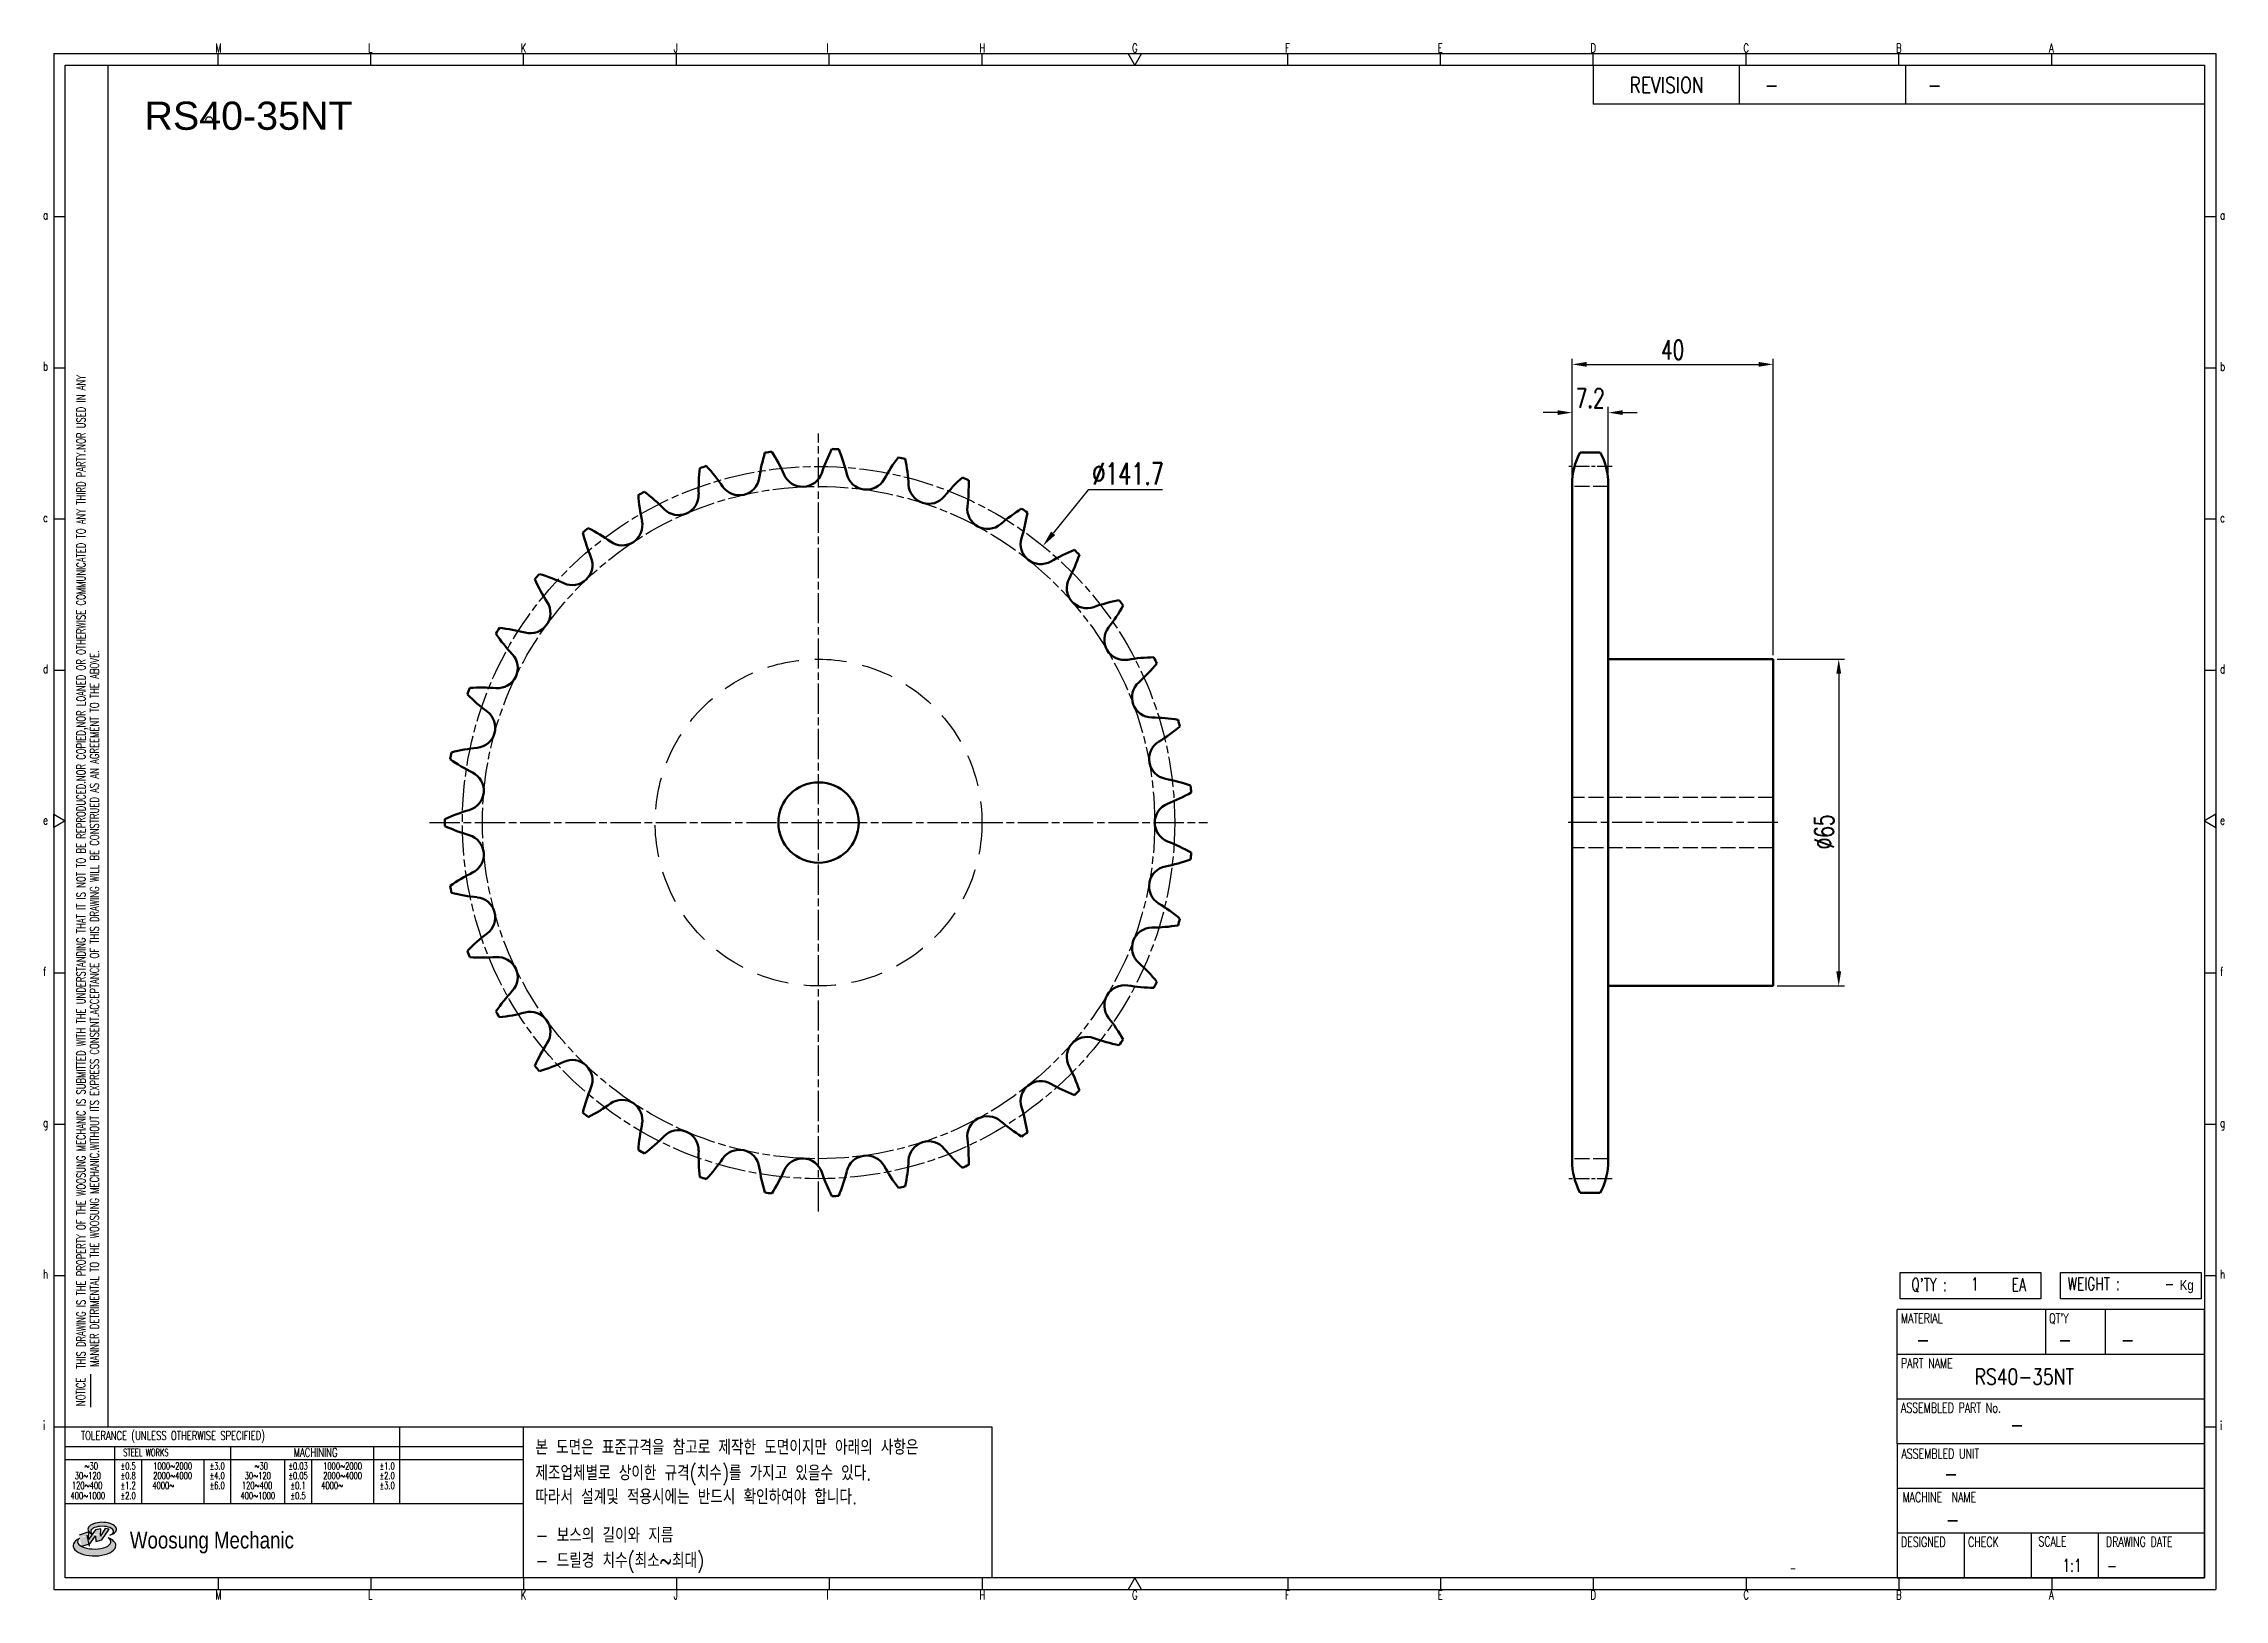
# Model space of a CAD drawing. Header units: millimetres. Extents: x 24041 to 24475, y 30 to 339.
import ezdxf
from ezdxf.enums import TextEntityAlignment as Align

# ---------------------------------------------------------------- set-up
doc = ezdxf.new("R2010")
doc.units = ezdxf.units.MM
for name, pattern in [('AM_ISO02W050', [7.5, 6, -1.5]), ('AM_ISO02W050x2', [3.75, 3, -0.75]), ('AM_ISO08W050', [18, 12, -1.5, 3, -1.5]), ('AM_ISO08W050x2', [9, 6, -0.75, 1.5, -0.75]), ('HIDDEN', [9.525, 6.35, -3.175])]:
    doc.linetypes.add(name, pattern=pattern)
for name, color, linetype, lineweight in [('AM_0N', 7, 'Continuous', 50), ('AM_3N', 6, 'AM_ISO02W050', 25), ('AM_7', 4, 'AM_ISO08W050', 25), ('AM_7N', 4, 'AM_ISO08W050', 25)]:
    doc.layers.add(name, color=color, linetype=linetype, lineweight=lineweight)
for name, color, linetype in [('HL', 2, 'HIDDEN'), ('S-DIM', 7, 'Continuous'), ('TITLE', 7, 'Continuous'), ('도면레이아웃', 7, 'Continuous')]:
    doc.layers.add(name, color=color, linetype=linetype)
doc.styles.add('HAN', font='ROMANS.shx', dxfattribs={"width": 0.7, "bigfont": 'whgtxt.shx'})
doc.styles.add('HKD_ST2', font='romans.shx', dxfattribs={"width": 0.7, "height": 4, "bigfont": '@extfont2.shx'})
doc.styles.add('HSG', font='SIMPLEX.shx', dxfattribs={"width": 0.7, "bigfont": 'HSG.shx'})
doc.styles.add('ROMANS', font='romans.shx', dxfattribs={"width": 0.7, "bigfont": 'whgtxt.shx'})
doc.styles.add('SLDTEXTSTYLE4', font='arial.ttf', dxfattribs={"width": 0.8})
doc.styles.get("Standard").update_dxf_attribs({"font": 'arial.ttf'})
doc.dimstyles.new('APP4', dxfattribs={"dimscale": 1.6, "dimtxt": 2.4, "dimasz": 1.8, "dimexe": 0.7, "dimexo": 0.5, "dimgap": 0.6, "dimtad": 1, "dimtoh": 1, "dimdec": 1, "dimrnd": 0.01, "dimzin": 9, "dimdsep": 46, "dimtxsty": 'HSG', "dimcen": 0, "dimclrd": 1, "dimclre": 1, "dimclrt": 256, "dimazin": 2, "dimtp": 1, "dimtm": 1, "dimtfac": 0.5, "dimtdec": 1, "dimtofl": 0, "dimtmove": 0, "dimatfit": 3, "dimfxl": 0, "dimtvp": 1, "dimtolj": 2, "dimlwd": -1, "dimlwe": -1, "dimarcsym": 0})
doc.dimstyles.new('APP8', dxfattribs={"dimscale": 1.8, "dimtxt": 2.4, "dimasz": 1.8, "dimexe": 0.7, "dimexo": 0.5, "dimgap": 0.6, "dimtad": 1, "dimtoh": 1, "dimdec": 1, "dimrnd": 0.01, "dimzin": 9, "dimdsep": 46, "dimtxsty": 'HSG', "dimcen": 0, "dimclrd": 1, "dimclre": 1, "dimclrt": 256, "dimazin": 2, "dimtp": 1, "dimtm": 1, "dimtfac": 0.5, "dimtdec": 1, "dimtofl": 0, "dimtmove": 0, "dimatfit": 3, "dimfxl": 0, "dimtvp": 1, "dimtolj": 2, "dimlwd": -1, "dimlwe": -1, "dimarcsym": 0})

# ---------------------------------------------------------------- blocks, each defined once
blk = doc.blocks.new('SUYWSHJH')
at = {"layer": '도면레이아웃'}
h = blk.add_hatch(color=10, dxfattribs=at)
h.paths.add_polyline_path([(1.544, 35.177), (1.554, 34.966), (1.779, 35.034), (2.054, 35.422), (1.908, 35.446), (1.728, 35.167), (1.741, 35.439), (1.547, 35.405), (1.292, 35.041), (1.295, 35.33), (0.943, 35.208), (1.03, 34.8), (1.336, 34.885)])
edge = h.paths.add_edge_path()
edge.add_ellipse((1.795, 35.421), major_axis=(-0.53, 0), ratio=0.487785, start_angle=122.36065, end_angle=403.39574)
edge.add_line((1.411, 35.244), (1.419, 35.261))
edge.add_ellipse((1.798, 35.344), major_axis=(-0.423, 0), ratio=0.444396, start_angle=131.58977, end_angle=386.19408, ccw=False)
edge = h.paths.add_edge_path()
edge.add_ellipse((1.512, 34.815), major_axis=(-0.793, 0), ratio=0.480113, start_angle=314.67633, end_angle=590.85213)
edge.add_ellipse((1.501, 34.958), major_axis=(-0.62, 0), ratio=0.43311, start_angle=331.7024, end_angle=574.42495, ccw=False)
for p, q in [((0, 90.118), (80.15, 90.118)), ((0, 90.118), (0, 33.191)), ((6.089, 89.693), (6.089, 90.118)), ((11.753, 89.693), (11.753, 90.118)), ((17.418, 89.693), (17.418, 90.118)), ((23.082, 89.693), (23.082, 90.118)), ((28.746, 89.693), (28.746, 90.118)), ((34.411, 89.693), (34.411, 90.118)), ((45.739, 89.693), (45.739, 90.118)), ((51.404, 89.693), (51.404, 90.118)), ((57.068, 89.693), (57.068, 90.118)), ((62.732, 89.693), (62.732, 90.118)), ((68.397, 89.693), (68.397, 90.118)), ((74.061, 89.693), (74.061, 90.118)), ((80.15, 90.118), (80.15, 33.191)), ((0, 84.085), (0.425, 84.085)), ((79.725, 84.085), (80.15, 84.085)), ((0, 78.478), (0.425, 78.478)), ((79.725, 78.478), (80.15, 78.478)), ((0, 72.87), (0.425, 72.87)), ((79.725, 72.87), (80.15, 72.87)), ((0, 67.262), (0.425, 67.262)), ((79.725, 67.262), (80.15, 67.262)), ((0, 56.047), (0.425, 56.047)), ((79.725, 56.047), (80.15, 56.047)), ((0, 50.439), (0.425, 50.439)), ((79.725, 50.439), (80.15, 50.439)), ((0, 44.832), (0.425, 44.832)), ((79.725, 44.832), (80.15, 44.832)), ((1.377, 39.947), (1.377, 41.174)), ((0, 39.224), (0.425, 39.224)), ((79.725, 39.224), (80.15, 39.224)), ((0, 33.191), (80.15, 33.191)), ((6.089, 33.616), (6.089, 33.191)), ((11.753, 33.616), (11.753, 33.191)), ((17.418, 33.616), (17.418, 33.191)), ((23.082, 33.616), (23.082, 33.191)), ((28.746, 33.616), (28.746, 33.191)), ((34.411, 33.616), (34.411, 33.191)), ((45.739, 33.616), (45.739, 33.191)), ((51.404, 33.616), (51.404, 33.191)), ((57.068, 33.616), (57.068, 33.191)), ((62.732, 33.616), (62.732, 33.191)), ((68.397, 33.616), (68.397, 33.191)), ((74.061, 33.616), (74.061, 33.191))]:
    blk.add_line(p, q)
at = {"color": 2}
for p, q in [((2.017, 39.224), (2.017, 89.693)), ((0.425, 39.224), (17.418, 39.224)), ((12.816, 39.224), (12.816, 36.382)), ((17.418, 33.616), (17.418, 39.224)), ((0.425, 38.487), (17.418, 38.487)), ((0.425, 38.012), (17.418, 38.012)), ((2.257, 38.487), (2.257, 36.382)), ((3.257, 38.012), (3.257, 36.382)), ((5.557, 38.012), (5.557, 36.382)), ((6.557, 38.5), (6.557, 36.382)), ((8.557, 38.012), (8.557, 36.382)), ((9.557, 38.026), (9.557, 36.382)), ((11.857, 38.487), (11.857, 36.382)), ((0.425, 36.382), (17.418, 36.382))]:
    blk.add_line(p, q, dxfattribs=at)
at = {"color": 6, "ltscale": 0.5}
for p, q in [((57.068, 89.693), (57.068, 88.246)), ((62.47, 89.693), (62.47, 88.246)), ((68.635, 89.693), (68.635, 88.246)), ((79.725, 88.246), (57.068, 88.246)), ((68.336, 38.59), (68.336, 43.563)), ((79.725, 43.563), (68.336, 43.563)), ((73.827, 43.563), (73.827, 41.905)), ((76.037, 43.563), (76.037, 41.905)), ((79.725, 38.59), (79.725, 43.563)), ((79.725, 41.905), (68.336, 41.905)), ((79.725, 40.248), (68.336, 40.248)), ((68.336, 38.59), (68.336, 33.616)), ((79.725, 38.59), (68.336, 38.59)), ((79.725, 33.616), (79.725, 38.59)), ((79.725, 36.932), (68.336, 36.932)), ((79.725, 35.274), (68.336, 35.274)), ((70.822, 33.616), (70.822, 35.274)), ((73.309, 33.616), (73.309, 35.274)), ((75.796, 33.616), (75.796, 35.274)), ((68.336, 33.616), (79.725, 33.616))]:
    blk.add_line(p, q, dxfattribs=at)
for points in [[(40.075, 89.693), (39.83, 90.118), (40.32, 90.118)], [(0.425, 89.693), (79.725, 89.693), (79.725, 33.616), (0.425, 33.616)], [(0.425, 61.679), (0, 61.433), (0, 61.924)], [(79.725, 61.679), (80.15, 61.433), (80.15, 61.924)], [(40.075, 33.616), (39.83, 33.191), (40.32, 33.191)]]:
    blk.add_lwpolyline(points, close=True)
at = {"layer": 'TITLE', "color": 20}
for p, q in [((68.449, 43.961), (68.449, 44.936)), ((68.449, 44.936), (73.654, 44.936)), ((73.654, 44.936), (73.654, 43.961)), ((74.39, 43.961), (74.39, 44.936)), ((74.39, 44.936), (79.595, 44.936)), ((79.595, 44.936), (79.595, 43.961)), ((73.654, 43.961), (68.449, 43.961)), ((79.595, 43.961), (74.39, 43.961))]:
    blk.add_line(p, q, dxfattribs=at)
at = {"layer": '도면레이아웃'}
for p, q in [((1.295, 35.33), (0.943, 35.208)), ((1.03, 34.8), (1.336, 34.885)), ((1.224, 35.208), (1.311, 34.8)), ((1.224, 35.208), (1.224, 35.208)), ((1.547, 35.405), (1.292, 35.041)), ((1.292, 35.041), (1.295, 35.33)), ((1.336, 34.885), (1.544, 35.177)), ((1.419, 35.261), (1.411, 35.244)), ((1.544, 35.177), (1.554, 34.966)), ((1.741, 35.439), (1.547, 35.405)), ((1.554, 34.966), (1.779, 35.034)), ((1.908, 35.446), (1.728, 35.167)), ((1.728, 35.167), (1.741, 35.439)), ((1.779, 35.034), (2.054, 35.422)), ((2.054, 35.422), (1.908, 35.446))]:
    blk.add_line(p, q, dxfattribs=at)
for centre, major_axis, ratio, start_param, end_param in [((1.795, 35.421), (-0.53, 0), 0.487785, 2.135596, 7.040584), ((1.512, 34.815), (-0.793, 0), 0.480113, 5.492138, 10.312315), ((1.501, 34.958), (-0.62, 0), 0.43311, 5.789299, 10.025607), ((1.798, 35.344), (-0.423, 0), 0.444396, 2.296675, 6.740358)]:
    blk.add_ellipse(centre, major_axis=major_axis, ratio=ratio, start_param=start_param, end_param=end_param, dxfattribs=at)
at = {"color": 4, "style": 'HKD_ST2', "width": 0.7}
for s, p in [('M', (5.988, 90.164)), ('L', (11.652, 90.164)), ('K', (17.316, 90.164)), ('J', (22.981, 90.164)), ('I', (28.645, 90.164)), ('H', (34.309, 90.164)), ('G', (39.974, 90.164)), ('F', (45.638, 90.164)), ('E', (51.302, 90.164)), ('D', (56.967, 90.164)), ('C', (62.631, 90.164)), ('B', (68.295, 90.164)), ('A', (73.96, 90.164)), ('a', (-0.395, 83.976)), ('a', (80.305, 83.97)), ('b', (-0.395, 78.368)), ('b', (80.305, 78.362)), ('c', (-0.395, 72.76)), ('c', (80.305, 72.754)), ('d', (-0.395, 67.153)), ('d', (80.305, 67.147)), ('e', (-0.395, 61.545)), ('e', (80.305, 61.539)), ('f', (-0.395, 55.937)), ('f', (80.305, 55.931)), ('g', (-0.395, 50.33)), ('g', (80.305, 50.324)), ('h', (-0.395, 44.722)), ('h', (80.305, 44.716)), ('i', (-0.395, 39.114)), ('i', (80.305, 39.108)), ('M', (5.988, 32.824)), ('L', (11.652, 32.824)), ('K', (17.316, 32.824)), ('J', (22.981, 32.824)), ('I', (28.645, 32.824)), ('H', (34.309, 32.824)), ('G', (39.974, 32.824)), ('F', (45.638, 32.824)), ('E', (51.302, 32.824)), ('D', (56.967, 32.824)), ('C', (62.631, 32.824)), ('B', (68.295, 32.824)), ('A', (73.96, 32.824))]:
    blk.add_text(s, height=0.326, dxfattribs=at).set_placement(p)
for s, height, style, width, p in [('REVISION', 0.5806, 'HAN', 0.8, (58.415, 88.664)), ('-', 0.581, 'HAN', 0.8, (63.426, 88.664)), ('-', 0.581, 'HAN', 0.8, (69.468, 88.664)), ("Q'TY : ", 0.4746, 'HKD_ST2', 0.7, (68.857, 44.253)), ('1', 0.475, 'HKD_ST2', 0.7, (71.071, 44.275)), ('EA', 0.4746, 'HKD_ST2', 0.7, (72.578, 44.253)), ('WEIGHT : ', 0.4746, 'HKD_ST2', 0.7, (74.65, 44.286)), ('-', 0.581, 'HAN', 0.8, (69.029, 42.157)), ('-', 0.581, 'HAN', 0.8, (74.289, 42.157)), ('-', 0.581, 'HAN', 0.8, (76.623, 42.157)), ('-', 0.581, 'HAN', 0.8, (72.515, 39.013)), ('-', 0.581, 'HAN', 0.8, (70.067, 37.189)), ('-', 0.581, 'HAN', 0.8, (70.126, 35.48)), ('1:1', 0.4746, 'HKD_ST2', 0.7, (74.458, 33.848)), ('-', 0.475, 'HKD_ST2', 0.7, (76.112, 33.837))]:
    blk.add_text(s, height=height, dxfattribs=dict(style=style, width=width)).set_placement(p)
at = {"color": 6, "style": 'HKD_ST2', "width": 0.7}
for s, p in [(' THIS DRAWING IS THE PROPERTY OF THE WOOSUNG MECHANIC IS SUBMITTED WITH THE UNDERSTANDING THAT IT IS NOT TO BE REPRODUCED.NOR COPIED,NOR LOANED OR OTHERWISE COMMUNICATED TO ANY THIRD PARTY.NOR USED IN ANY', (1.173, 41.217)), ('MANNER DETRIMENTAL TO THE WOOSUNG MECHANIC.WITHOUT ITS EXPRESS CONSENT.ACCEPTANCE OF THIS DRAWING WILL BE CONSTRUED AS AN AGREEMENT TO THE ABOVE.', (1.672, 41.447))]:
    blk.add_text(s, height=0.326266, rotation=90, dxfattribs=at).set_placement(p)
at = {"style": 'HKD_ST2', "width": 0.7}
blk.add_text('-', height=0.475, dxfattribs=at).set_placement((78.613, 44.286), align=Align.RIGHT)
at = {"color": 4, "style": 'HKD_ST2', "width": 0.7}
for s, height, p in [('MATERIAL', 0.3651, (68.474, 43.425)), ("QT'Y", 0.3651, (73.965, 43.425)), ('PART NAME', 0.3651, (68.474, 41.756)), ('ASSEMBLED PART No.', 0.36511, (68.474, 40.109)), ('ASSEMBLED UNIT', 0.36511, (68.49, 38.408)), ('MACHINE  NAME', 0.36511, (68.532, 36.794)), ('DESIGNED', 0.3651, (68.474, 35.136)), ('CHECK', 0.3651, (70.961, 35.136)), ('SCALE', 0.3651, (73.566, 35.153)), ('DRAWING DATE', 0.36511, (76.071, 35.141))]:
    blk.add_text(s, height=height, dxfattribs=at).set_placement(p, align=Align.TOP_LEFT)
at = {"style": 'HKD_ST2', "width": 0.7}
blk.add_text('NOTICE', height=0.3263, rotation=90, dxfattribs=at).set_placement((1.163, 39.988))
for s, height, style, width, p in [('TOLERANCE (UNLESS OTHERWISE SPECIFIED)', 0.32627, 'HKD_ST2', 0.7, (4.417, 38.896)), ('-', 0.326, 'ROMANS', 0.65, (64.469, 33.975))]:
    blk.add_text(s, height=height, dxfattribs=dict(style=style, width=width)).set_placement(p, align=Align.MIDDLE_CENTER)
at = {"color": 4, "style": 'HKD_ST2', "width": 0.7}
for s, height, p in [('STEEL WORKS', 0.26101, (3.416, 38.268)), ('MACHINING', 0.3263, (9.707, 38.27)), ('%%P0.5', 0.261, (2.757, 37.762)), ('%%P0.8', 0.261, (2.757, 37.411)), ('%%P3.0', 0.261, (6.057, 37.762)), ('%%P4.0', 0.261, (6.057, 37.411)), ('%%P0.03', 0.261, (9.057, 37.762)), ('%%P0.05', 0.261, (9.057, 37.411)), ('%%P1.0', 0.261, (12.357, 37.762)), ('%%P2.0', 0.261, (12.357, 37.411)), ('%%P1.2', 0.261, (2.757, 37.045)), ('%%P2.0', 0.261, (2.757, 36.67)), ('%%P6.0', 0.261, (6.057, 37.045)), ('%%P0.1', 0.261, (9.057, 37.045)), ('%%P0.5', 0.261, (9.057, 36.67)), ('%%P3.0', 0.261, (12.357, 37.045))]:
    blk.add_text(s, height=height, dxfattribs=at).set_placement(p, align=Align.MIDDLE)
for s, height, p in [('30%%126120', 0.261, (1.263, 37.411)), ('%%12630', 0.261, (1.389, 37.762)), ('2000%%1264000', 0.26101, (4.407, 37.411)), ('1000%%1262000', 0.26101, (4.407, 37.762)), ('30%%126120', 0.261, (7.563, 37.411)), ('%%12630', 0.261, (7.689, 37.762)), ('2000%%1264000', 0.26101, (10.707, 37.411)), ('1000%%1262000', 0.26101, (10.707, 37.762)), ('400%%1261000', 0.26101, (1.263, 36.67)), ('120%%126400', 0.26101, (1.237, 37.045)), ('4000%%126', 0.261, (4.061, 37.045)), ('400%%1261000', 0.26101, (7.563, 36.67)), ('120%%126400', 0.26101, (7.537, 37.045)), ('4000%%126', 0.261, (10.321, 37.045))]:
    blk.add_text(s, height=height, dxfattribs=at).set_placement(p, align=Align.MIDDLE_CENTER)
at = {"color": 1, "style": 'SLDTEXTSTYLE4', "width": 0.8}
blk.add_text('Woosung Mechanic', height=0.61957, dxfattribs=at).set_placement((2.822, 34.711))
at = {"layer": 'TITLE', "width": 0.8}
blk.add_text('Kg', height=0.3789, dxfattribs=at).set_placement((78.807, 44.286))
blk = doc.blocks.new('*D2')
at = {"layer": 'Defpoints', "color": 0, "transparency": 16777216}
for p in [(24239.6, 239.21), (24150.36, 129.17)]:
    blk.add_point(p, dxfattribs=at)
at = {"layer": 'S-DIM', "color": 1, "transparency": 16777216}
for p, q in [((24248.63, 250.34), (24241.64, 241.73)), ((24263.39, 250.34), (24248.63, 250.34))]:
    blk.add_line(p, q, dxfattribs=at)
blk.add_solid([(24241.22, 242.07), (24242.06, 241.39), (24239.6, 239.21)], dxfattribs=at)
at = {"layer": 'S-DIM', "transparency": 16777216, "insert": (24256.55, 253.58), "char_height": 4.32, "attachment_point": 5, "style": 'HSG'}
blk.add_mtext('\\A2;∅141.7', dxfattribs=at)
blk = doc.blocks.new('*D3')
at = {"layer": 'Defpoints', "color": 0, "transparency": 16777216}
for p in [(24352.06, 265.73), (24344.86, 251.05), (24352.06, 251.05)]:
    blk.add_point(p, dxfattribs=at)
at = {"layer": 'S-DIM', "color": 1, "transparency": 16777216}
for p, q in [((24341.98, 265.73), (24339.1, 265.73)), ((24344.86, 251.85), (24344.86, 266.85)), ((24352.06, 251.85), (24352.06, 266.85)), ((24354.94, 265.73), (24357.82, 265.73))]:
    blk.add_line(p, q, dxfattribs=at)
for points in [[(24341.98, 266.21), (24341.98, 265.25), (24344.86, 265.73)], [(24354.94, 266.21), (24354.94, 265.25), (24352.06, 265.73)]]:
    blk.add_solid(points, dxfattribs=at)
at = {"layer": 'S-DIM', "transparency": 16777216, "insert": (24348.46, 268.61), "char_height": 3.84, "attachment_point": 5, "style": 'HSG'}
blk.add_mtext('\\A2;7.2', dxfattribs=at)
blk = doc.blocks.new('*D4')
at = {"layer": 'Defpoints', "color": 0, "transparency": 16777216}
for p in [(24384.86, 275.33), (24344.86, 251.05), (24384.86, 216.69)]:
    blk.add_point(p, dxfattribs=at)
at = {"layer": 'S-DIM', "color": 1, "transparency": 16777216}
for p, q in [((24344.86, 251.85), (24344.86, 276.45)), ((24347.74, 275.33), (24381.98, 275.33)), ((24384.86, 217.49), (24384.86, 276.45))]:
    blk.add_line(p, q, dxfattribs=at)
for points in [[(24347.74, 275.81), (24347.74, 274.85), (24344.86, 275.33)], [(24381.98, 275.81), (24381.98, 274.85), (24384.86, 275.33)]]:
    blk.add_solid(points, dxfattribs=at)
at = {"layer": 'S-DIM', "transparency": 16777216, "insert": (24364.86, 278.21), "char_height": 3.84, "attachment_point": 5, "style": 'HSG'}
blk.add_mtext('\\A2;40', dxfattribs=at)
blk = doc.blocks.new('*D5')
at = {"layer": 'Defpoints', "color": 0, "transparency": 16777216}
for p in [(24384.86, 216.69), (24384.86, 151.69), (24397.9, 151.69)]:
    blk.add_point(p, dxfattribs=at)
at = {"layer": 'S-DIM', "color": 1, "transparency": 16777216}
for p, q in [((24385.66, 216.69), (24399.02, 216.69)), ((24397.9, 213.81), (24397.9, 154.57)), ((24385.66, 151.69), (24399.02, 151.69))]:
    blk.add_line(p, q, dxfattribs=at)
for points in [[(24397.42, 213.81), (24398.38, 213.81), (24397.9, 216.69)], [(24397.42, 154.57), (24398.38, 154.57), (24397.9, 151.69)]]:
    blk.add_solid(points, dxfattribs=at)
at = {"layer": 'S-DIM', "transparency": 16777216, "insert": (24395.02, 182.33), "char_height": 3.84, "attachment_point": 5, "rotation": 90, "style": 'HSG'}
blk.add_mtext('\\A2;%%c65', dxfattribs=at)

msp = doc.modelspace()

# ---------------------------------------------------------------- linework, layer by layer
at = {"color": 4}
msp.add_lwpolyline([(24136.31, 64.03), (24229.47, 64.03), (24229.47, 33.94), (24136.31, 33.94)], close=True, dxfattribs=at)
msp.add_circle((24073.78, 323.94), 0.648)
at = {"layer": 'AM_0N'}
for p, q in [((24346.47, 257.83), (24350.45, 257.83)), ((24344.86, 251.43), (24344.86, 116.94)), ((24352.06, 251.43), (24352.06, 116.94)), ((24352.06, 216.69), (24384.86, 216.69)), ((24384.86, 216.69), (24384.86, 151.69)), ((24352.06, 151.69), (24384.86, 151.69)), ((24346.47, 110.54), (24350.45, 110.54))]:
    msp.add_line(p, q, dxfattribs=at)
msp.add_circle((24194.98, 184.19), 8, dxfattribs=at)
for centre, radius, start, end in [((24218.1, 247.53), 35.3, 163.1078, 171.5714), ((24194.98, 184.19), 74.36, 97.1877, 98.2408), ((24155.85, 239.09), 35.3, 23.8571, 32.3208), ((24229.04, 242.38), 35.3, 152.8221, 161.2857), ((24194.98, 184.19), 74.36, 86.902, 87.9551), ((24166.28, 245.2), 35.3, 13.5714, 22.0351), ((24238.88, 235.37), 35.3, 142.5364, 151), ((24194.98, 184.19), 74.36, 76.6163, 77.6694), ((24177.64, 249.34), 35.3, 3.2857, 11.7494), ((24358.36, 251.43), 13.5, 151.7009, 180), ((24338.56, 251.43), 13.5, 0, 28.2991), ((24206.42, 250.64), 35.3, 173.3935, 181.8571), ((24194.98, 184.19), 74.36, 107.4734, 108.5266), ((24146.67, 231.22), 35.3, 34.1429, 42.6065), ((24179.21, 253.29), 4.01, 214.1429, 351.5714), ((24191.8, 255), 4.01, 203.8571, 341.2857), ((24204.5, 254.42), 4.01, 193.5714, 331), ((24247.31, 226.7), 35.3, 132.2506, 140.7143), ((24194.98, 184.19), 74.36, 66.3306, 67.3837), ((24189.55, 251.39), 35.3, 353, 1.4636), ((24194.98, 184.19), 74.36, 117.7592, 118.8123), ((24194.37, 251.61), 35.3, 183.6792, 192.1429), ((24139.05, 221.84), 35.3, 44.4286, 52.8922), ((24167.12, 249.36), 4.01, 224.4286, 1.8571), ((24216.88, 251.6), 4.01, 183.2857, 320.7143), ((24155.93, 243.34), 4.01, 234.7143, 12.1429), ((24228.57, 246.6), 4.01, 173, 310.4286), ((24254.06, 216.68), 35.3, 121.9649, 130.4286), ((24201.64, 251.28), 35.3, 342.7143, 351.1779), ((24194.98, 184.19), 74.36, 56.0449, 57.098), ((24194.98, 184.19), 74.36, 128.0449, 129.098), ((24182.34, 250.42), 35.3, 193.9649, 202.4286), ((24133.23, 211.25), 35.3, 54.7143, 63.1779), ((24239.17, 239.6), 4.01, 162.7143, 300.1429), ((24146, 235.42), 4.01, 245, 22.4286), ((24258.92, 205.61), 35.3, 111.6792, 120.1429), ((24213.51, 249.02), 35.3, 332.4286, 340.8922), ((24194.98, 184.19), 74.36, 45.7592, 46.8123), ((24194.98, 184.19), 74.36, 138.3306, 139.3837), ((24170.72, 247.1), 35.3, 204.2506, 212.7143), ((24129.39, 199.79), 35.3, 65, 73.4636), ((24248.36, 230.82), 4.01, 152.4286, 289.8571), ((24137.64, 225.85), 4.01, 255.2857, 32.7143), ((24261.71, 193.85), 35.3, 101.3935, 109.8571), ((24224.79, 244.67), 35.3, 322.1429, 330.6065), ((24194.98, 184.19), 74.36, 35.4734, 36.5266), ((24194.98, 184.19), 74.36, 148.6163, 149.6694), ((24159.87, 241.75), 35.3, 214.5364, 223), ((24127.65, 187.83), 35.3, 75.2857, 83.7494), ((24255.83, 220.54), 4.01, 142.1429, 279.5714), ((24131.12, 214.94), 4.01, 265.5714, 43), ((24262.36, 181.78), 35.3, 91.1078, 99.5714), ((24194.98, 184.19), 74.36, 25.1877, 26.2408), ((24235.11, 238.37), 35.3, 311.8571, 320.3208), ((24194.98, 184.19), 74.36, 158.902, 159.9551), ((24150.16, 234.56), 35.3, 224.8221, 233.2857), ((24128.09, 175.75), 35.3, 85.5714, 94.0351), ((24261.34, 209.09), 4.01, 131.8571, 269.2857), ((24126.66, 203.04), 4.01, 275.8571, 53.2857), ((24260.85, 169.78), 35.3, 80.8221, 89.2857), ((24194.98, 184.19), 74.36, 14.902, 15.9551), ((24264.72, 196.84), 4.01, 121.5714, 259), ((24244.14, 230.34), 35.3, 301.5714, 310.0351), ((24194.98, 184.19), 74.36, 169.1877, 170.2408), ((24141.88, 225.74), 35.3, 235.1078, 243.5714), ((24130.67, 163.94), 35.3, 95.8571, 104.3208), ((24124.39, 190.54), 4.01, 286.1429, 63.5714), ((24257.22, 158.25), 35.3, 70.5364, 79), ((24194.98, 184.19), 74.36, 4.6163, 5.6694), ((24135.32, 152.78), 35.3, 106.1429, 114.6065), ((24265.86, 184.19), 4.01, 111.2857, 248.7143), ((24251.59, 220.82), 35.3, 291.2857, 299.7494), ((24194.98, 184.19), 74.36, 179.4734, 180.5266), ((24135.32, 215.6), 35.3, 245.3935, 253.8571), ((24124.39, 177.83), 4.01, 296.4286, 73.8571), ((24251.59, 147.56), 35.3, 60.2506, 68.7143), ((24194.98, 184.19), 74.36, 354.3306, 355.3837), ((24141.88, 142.63), 35.3, 116.4286, 124.8922), ((24264.72, 171.53), 4.01, 101, 238.4286), ((24257.22, 210.12), 35.3, 281, 289.4636), ((24194.98, 184.19), 74.36, 189.7592, 190.8123), ((24130.67, 204.44), 35.3, 255.6792, 264.1429), ((24126.66, 165.33), 4.01, 306.7143, 84.1429), ((24244.14, 138.04), 35.3, 49.9649, 58.4286), ((24194.98, 184.19), 74.36, 344.0449, 345.098), ((24150.16, 133.82), 35.3, 126.7143, 135.1779), ((24261.34, 159.28), 4.01, 90.7143, 228.1429), ((24260.85, 198.59), 35.3, 270.7143, 279.1779), ((24194.98, 184.19), 74.36, 200.0449, 201.098), ((24128.09, 192.63), 35.3, 265.9649, 274.4286), ((24131.12, 153.43), 4.01, 317, 94.4286), ((24235.11, 130), 35.3, 39.6792, 48.1429), ((24255.83, 147.83), 4.01, 80.4286, 217.8571), ((24194.98, 184.19), 74.36, 333.7592, 334.8123), ((24159.87, 126.62), 35.3, 137, 145.4636), ((24262.36, 186.6), 35.3, 260.4286, 268.8922), ((24194.98, 184.19), 74.36, 210.3306, 211.3837), ((24127.65, 180.55), 35.3, 276.2506, 284.7143), ((24137.64, 142.53), 4.01, 327.2857, 104.7143), ((24224.79, 123.71), 35.3, 29.3935, 37.8571), ((24170.72, 121.28), 35.3, 147.2857, 155.7494), ((24248.36, 137.55), 4.01, 70.1429, 207.5714), ((24261.71, 174.53), 35.3, 250.1429, 258.6065), ((24194.98, 184.19), 74.36, 323.4734, 324.5266), ((24194.98, 184.19), 74.36, 220.6163, 221.6694), ((24129.39, 168.59), 35.3, 286.5364, 295), ((24146, 132.96), 4.01, 337.5714, 115), ((24213.51, 119.36), 35.3, 19.1078, 27.5714), ((24182.34, 117.96), 35.3, 157.5714, 166.0351), ((24239.17, 128.77), 4.01, 59.8571, 197.2857), ((24258.92, 162.77), 35.3, 239.8571, 248.3208), ((24194.98, 184.19), 74.36, 313.1877, 314.2408), ((24194.98, 184.19), 74.36, 230.902, 231.9551), ((24133.23, 157.12), 35.3, 296.8221, 305.2857), ((24155.93, 125.03), 4.01, 347.8571, 125.2857), ((24201.64, 117.09), 35.3, 8.8221, 17.2857), ((24194.37, 116.76), 35.3, 167.8571, 176.3208), ((24139.05, 146.53), 35.3, 307.1078, 315.5714), ((24167.12, 119.01), 4.01, 358.1429, 135.5714), ((24228.57, 121.77), 4.01, 49.5714, 187), ((24254.06, 151.7), 35.3, 229.5714, 238.0351), ((24194.98, 184.19), 74.36, 302.902, 303.9551), ((24194.98, 184.19), 74.36, 241.1877, 242.2408), ((24206.42, 117.74), 35.3, 178.1429, 186.6065), ((24146.67, 137.15), 35.3, 317.3935, 325.8571), ((24179.21, 115.09), 4.01, 8.4286, 145.8571), ((24191.8, 113.38), 4.01, 18.7143, 156.1429), ((24204.5, 113.95), 4.01, 29, 166.4286), ((24216.88, 116.78), 4.01, 39.2857, 176.7143), ((24247.31, 141.67), 35.3, 219.2857, 227.7494), ((24189.55, 116.98), 35.3, 358.5364, 7), ((24194.98, 184.19), 74.36, 251.4734, 252.5266), ((24218.1, 120.85), 35.3, 188.4286, 196.8922), ((24155.85, 129.28), 35.3, 327.6792, 336.1429), ((24229.04, 125.99), 35.3, 198.7143, 207.1779), ((24166.28, 123.17), 35.3, 337.9649, 346.4286), ((24238.88, 133.01), 35.3, 209, 217.4636), ((24177.64, 119.03), 35.3, 348.2506, 356.7143), ((24194.98, 184.19), 74.36, 292.6163, 293.6694), ((24358.36, 116.94), 13.5, 180, 208.2991), ((24338.56, 116.94), 13.5, 331.7009, 0), ((24194.98, 184.19), 74.36, 261.7592, 262.8123), ((24194.98, 184.19), 74.36, 272.0449, 273.098), ((24194.98, 184.19), 74.36, 282.3306, 283.3837)]:
    msp.add_arc(centre, radius, start, end, dxfattribs=at)
at = {"layer": 'AM_3N', "linetype": 'AM_ISO02W050x2'}
for p, q in [((24352.06, 251.05), (24344.86, 251.05)), ((24352.06, 117.32), (24344.86, 117.32))]:
    msp.add_line(p, q, dxfattribs=at)
at = {"layer": 'AM_3N', "color": 2, "linetype": 'AM_ISO02W050x2'}
for p, q in [((24384.86, 189.19), (24344.86, 189.19)), ((24384.86, 179.19), (24344.86, 179.19))]:
    msp.add_line(p, q, dxfattribs=at)
at = {"layer": 'AM_7', "linetype": 'AM_ISO08W050x2'}
msp.add_line((24385.8, 184.19), (24344.1, 184.19), dxfattribs=at)
for radius in [70.84, 66.86]:
    msp.add_circle((24194.98, 184.19), radius, dxfattribs=at)
at = {"layer": 'AM_7N', "linetype": 'AM_ISO08W050x2'}
for p, q in [((24194.98, 106.82), (24194.98, 261.55)), ((24117.62, 184.19), (24272.35, 184.19))]:
    msp.add_line(p, q, dxfattribs=at)
at = {"layer": 'AM_7N', "linetype": 'AM_ISO08W050x2', "ltscale": 0.5}
for p, q in [((24352.83, 255.03), (24344.1, 255.03)), ((24352.83, 113.35), (24344.1, 113.35))]:
    msp.add_line(p, q, dxfattribs=at)
at = {"layer": 'HL'}
msp.add_circle((24194.98, 184.19), 32.5, dxfattribs=at)

# ---------------------------------------------------------------- block references
at = {"xscale": 5.366054879130035, "yscale": 5.366054879130035, "zscale": 5.366054879130035}
msp.add_blockref('SUYWSHJH', (24042.85, -146.45), dxfattribs=at)

# ---------------------------------------------------------------- texts
at = {"color": 2}
msp.add_text('RS40-35NT', height=5.607, dxfattribs=at).set_placement((24060.91, 321.98))
at = {"style": 'HAN', "width": 0.8}
msp.add_text('RS40-35NT', height=3.116, dxfattribs=at).set_placement((24424.95, 72.41))
at = {"color": 4, "style": 'HAN', "width": 0.8}
for s, p in [('본 도면은 표준규격을 참고로 제작한 도면이지만 아래의 사항은', (24138.65, 58.46)), ('제조업체별로 상이한 규격(치수)를 가지고 있을수 있다.', (24138.65, 53.35)), ('따라서 설계및 적용시에는 반드시 확인하여야 합니다.', (24138.65, 48.6)), ('- 보스의 길이와 지름', (24138.65, 40.96)), ('- 드릴경 치수(최소~최대)', (24138.65, 35.94))]:
    msp.add_text(s, height=2.9479, dxfattribs=at).set_placement(p)

# ---------------------------------------------------------------- dimensions: what is measured, and where the dimension line sits
at = {"layer": 'S-DIM'}
dim = msp.add_linear_dim(base=(24384.86, 275.33), p1=(24344.86, 251.05), p2=(24384.86, 216.69), dimstyle='APP4', dxfattribs=at)
dim.commit()
dim.dimension.update_dxf_attribs({"geometry": '*D4', "text_midpoint": (24364.86, 278.21)})
dim = msp.add_linear_dim(base=(24352.06, 265.73), p1=(24344.86, 251.05), p2=(24352.06, 251.05), dimstyle='APP4', dxfattribs=at)
dim.commit()
dim.dimension.update_dxf_attribs({"geometry": '*D3', "text_midpoint": (24348.46, 265.73), "dimtype": 128})
at = {"layer": 'S-DIM', "color": 3}
dim = msp.add_diameter_dim_2p(p1=(24150.36, 129.17), p2=(24239.6, 239.21), dimstyle='APP8', dxfattribs=at)
dim.commit()
dim.dimension.update_dxf_attribs({"geometry": '*D2', "text_midpoint": (24256.55, 250.34), "dimtype": 131})
at = {"layer": 'S-DIM'}
dim = msp.add_linear_dim(base=(24397.9, 151.69), p1=(24384.86, 216.69), p2=(24384.86, 151.69), angle=90, text='%%c<>', dimstyle='APP4', dxfattribs=at)
dim.commit()
dim.dimension.update_dxf_attribs({"geometry": '*D5', "text_midpoint": (24397.9, 182.33), "dimtype": 128})

doc.saveas('drawing.dxf')
